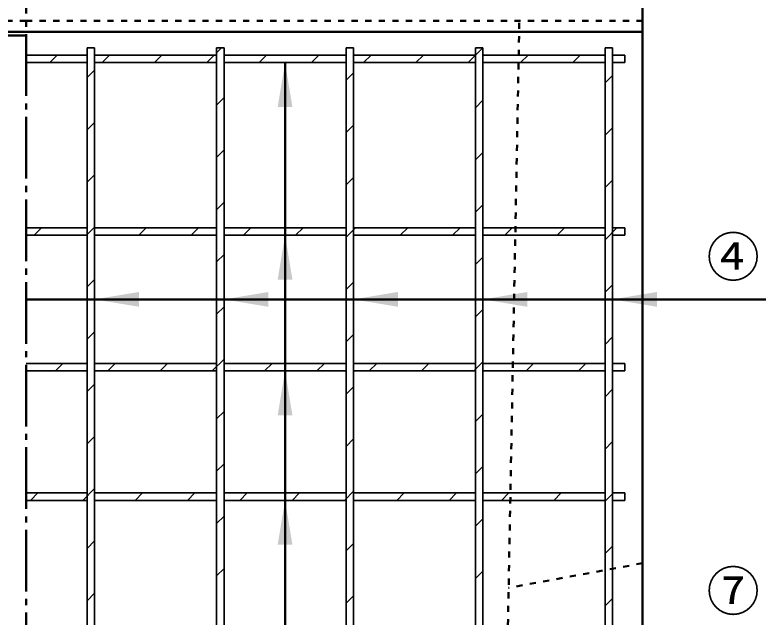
# Model space of a CAD drawing. Units: millimetres, scale not verified. Extents: x 100 to 4105, y 100 to 2870.
# Drawn here: x 2505 to 3114, y 826 to 1315 of the extents above; entities that cross this region are included whole.
import ezdxf
from ezdxf.enums import TextEntityAlignment as Align

# ---------------------------------------------------------------- set-up
doc = ezdxf.new("R2010")
doc.units = ezdxf.units.MM
doc.header["$LTSCALE"] = 5
doc.linetypes.add('USER1', pattern=[13.4, 10, -1.2, 1, -1.2])
doc.linetypes.add('USER2', pattern=[2.2, 1, -1.2])
doc.layers.add('V-nasSTD', color=7, linetype='Continuous', lineweight=35)
doc.styles.add('ＭＳ ゴシック', font='')
doc.styles.get('ＭＳ ゴシック').set_extended_font_data('MS Gothic')

msp = doc.modelspace()

# ---------------------------------------------------------------- hatches: boundary and pattern name
at = {"layer": 'V-nasSTD'}
for points in [[(2718.106, 1240.244), (2724.106, 1276.244), (2730.106, 1240.244)], [(2718.106, 1100.244), (2724.106, 1136.244), (2730.106, 1100.244)], [(2605.606, 1090.244), (2569.606, 1084.244), (2605.606, 1078.244)], [(2710.606, 1090.244), (2674.606, 1084.244), (2710.606, 1078.244)], [(2815.606, 1090.244), (2779.606, 1084.244), (2815.606, 1078.244)], [(2920.606, 1090.244), (2884.606, 1084.244), (2920.606, 1078.244)], [(3025.606, 1090.244), (2989.606, 1084.244), (3025.606, 1078.244)], [(2718.106, 990.244), (2724.106, 1026.244), (2730.106, 990.244)], [(2718.106, 885.244), (2724.106, 921.244), (2730.106, 885.244)]]:
    msp.add_hatch(color=256, dxfattribs=at).paths.add_polyline_path(points)

# ---------------------------------------------------------------- linework, layer by layer
at = {"layer": 'V-nasSTD', "linetype": 'USER1', "lineweight": 50}
msp.add_line((2514.106, 445.244), (2514.106, 1511.244), dxfattribs=at)
at = {"layer": 'V-nasSTD', "lineweight": 50}
for p, q in [((3014.106, 1486.244), (3014.106, 1301.244)), ((3014.106, 1310.244), (3014.106, 470.244)), ((2014.106, 1301.244), (3014.106, 1301.244)), ((2014.106, 1298.244), (2514.106, 1298.244)), ((2724.106, 415.244), (2724.106, 1276.244)), ((3114.106, 1084.244), (2514.106, 1084.244))]:
    msp.add_line(p, q, dxfattribs=at)
at = {"layer": 'V-nasSTD', "linetype": 'USER2', "lineweight": 50}
for p, q in [((2014.106, 1310.244), (2514.106, 1310.244)), ((2514.106, 1310.244), (3014.106, 1310.244)), ((2900.665, 599.804), (2914.106, 1310.244)), ((3014.106, 870.244), (2905.403, 850.244))]:
    msp.add_line(p, q, dxfattribs=at)
at = {"layer": 'V-nasSTD'}
for p, q in [((2563.606, 1288.244), (2563.606, 498.244)), ((2563.606, 1288.244), (2569.606, 1288.244)), ((2569.606, 1288.244), (2563.606, 1288.244)), ((2563.606, 1288.244), (2563.606, 1282.244)), ((2569.606, 1288.244), (2569.606, 498.244)), ((2569.606, 1282.244), (2569.606, 1288.244)), ((2668.606, 1288.244), (2668.606, 498.244)), ((2668.606, 1288.244), (2674.606, 1288.244)), ((2668.606, 1284.278), (2672.572, 1288.244)), ((2674.606, 1288.244), (2668.606, 1288.244)), ((2668.606, 1288.244), (2668.606, 1282.244)), ((2674.606, 1288.244), (2674.606, 498.244)), ((2674.606, 1282.244), (2674.606, 1288.244)), ((2773.606, 1288.244), (2773.606, 498.244)), ((2773.606, 1288.244), (2779.606, 1288.244)), ((2779.606, 1288.244), (2773.606, 1288.244)), ((2773.606, 1288.244), (2773.606, 1282.244)), ((2779.606, 1288.244), (2779.606, 498.244)), ((2779.606, 1282.244), (2779.606, 1288.244)), ((2872.704, 1276.244), (2884.606, 1288.146)), ((2878.606, 1288.244), (2878.606, 498.244)), ((2878.606, 1288.244), (2884.606, 1288.244)), ((2884.606, 1288.244), (2878.606, 1288.244)), ((2878.606, 1288.244), (2878.606, 1282.244)), ((2884.606, 1288.244), (2884.606, 498.244)), ((2884.606, 1282.244), (2884.606, 1288.244)), ((2983.606, 1288.244), (2983.606, 498.244)), ((2983.606, 1288.244), (2989.606, 1288.244)), ((2989.606, 1288.244), (2983.606, 1288.244)), ((2983.606, 1288.244), (2983.606, 1282.244)), ((2989.606, 1288.244), (2989.606, 498.244)), ((2989.606, 1282.244), (2989.606, 1288.244)), ((2563.606, 1282.244), (2514.106, 1282.244)), ((2563.606, 1282.244), (2514.106, 1282.244)), ((2533.292, 1276.244), (2539.292, 1282.244)), ((2668.606, 1282.244), (2569.606, 1282.244)), ((2668.606, 1282.244), (2569.606, 1282.244)), ((2575.719, 1276.244), (2581.719, 1282.244)), ((2618.145, 1276.244), (2624.145, 1282.244)), ((2660.572, 1276.244), (2666.572, 1282.244)), ((2773.606, 1282.244), (2674.606, 1282.244)), ((2773.606, 1282.244), (2674.606, 1282.244)), ((2702.998, 1276.244), (2708.998, 1282.244)), ((2745.424, 1276.244), (2751.424, 1282.244)), ((2878.606, 1282.244), (2779.606, 1282.244)), ((2878.606, 1282.244), (2779.606, 1282.244)), ((2787.851, 1276.244), (2793.851, 1282.244)), ((2830.277, 1276.244), (2836.277, 1282.244)), ((2983.606, 1282.244), (2884.606, 1282.244)), ((2983.606, 1282.244), (2884.606, 1282.244)), ((2915.13, 1276.244), (2921.13, 1282.244)), ((2957.556, 1276.244), (2963.556, 1282.244)), ((2989.606, 1282.244), (2999.606, 1282.244)), ((2999.606, 1282.244), (2989.606, 1282.244)), ((2999.606, 1282.244), (2999.606, 1276.244)), ((2999.606, 1276.244), (2999.606, 1282.244)), ((2563.606, 1276.244), (2514.106, 1276.244)), ((2514.106, 1276.244), (2563.606, 1276.244)), ((2563.606, 1276.244), (2563.606, 1142.244)), ((2668.606, 1276.244), (2569.606, 1276.244)), ((2569.606, 1276.244), (2569.606, 1142.244)), ((2668.606, 1276.244), (2569.606, 1276.244)), ((2668.606, 1142.244), (2668.606, 1276.244)), ((2773.606, 1276.244), (2674.606, 1276.244)), ((2674.606, 1276.244), (2674.606, 1142.244)), ((2773.606, 1276.244), (2674.606, 1276.244)), ((2773.606, 1142.244), (2773.606, 1276.244)), ((2878.606, 1276.244), (2779.606, 1276.244)), ((2779.606, 1276.244), (2779.606, 1142.244)), ((2878.606, 1276.244), (2779.606, 1276.244)), ((2878.606, 1142.244), (2878.606, 1276.244)), ((2983.606, 1276.244), (2884.606, 1276.244)), ((2884.606, 1276.244), (2884.606, 1142.244)), ((2983.606, 1276.244), (2884.606, 1276.244)), ((2983.606, 1142.244), (2983.606, 1276.244)), ((2989.606, 1276.244), (2999.606, 1276.244)), ((2989.606, 1142.244), (2989.606, 1276.244)), ((2989.606, 1276.244), (2999.606, 1276.244)), ((2563.606, 1264.131), (2569.606, 1270.131)), ((2773.606, 1261.999), (2779.606, 1267.999)), ((2983.606, 1259.867), (2989.606, 1265.867)), ((2668.606, 1241.852), (2674.606, 1247.852)), ((2878.606, 1239.72), (2884.606, 1245.72)), ((2563.606, 1221.705), (2569.606, 1227.705)), ((2773.606, 1219.573), (2779.606, 1225.573)), ((2983.606, 1217.441), (2989.606, 1223.441)), ((2668.606, 1199.425), (2674.606, 1205.425)), ((2878.606, 1197.293), (2884.606, 1203.293)), ((2563.606, 1179.278), (2569.606, 1185.278)), ((2773.606, 1177.146), (2779.606, 1183.146)), ((2983.606, 1175.014), (2989.606, 1181.014)), ((2668.606, 1156.999), (2674.606, 1162.999)), ((2878.606, 1154.867), (2884.606, 1160.867)), ((2563.606, 1142.244), (2514.106, 1142.244)), ((2563.606, 1142.244), (2514.106, 1142.244)), ((2520.572, 1136.244), (2526.572, 1142.244)), ((2562.998, 1136.244), (2569.606, 1142.852)), ((2668.606, 1142.244), (2569.606, 1142.244)), ((2569.606, 1142.244), (2668.606, 1142.244)), ((2605.424, 1136.244), (2611.424, 1142.244)), ((2647.851, 1136.244), (2653.851, 1142.244)), ((2773.606, 1142.244), (2674.606, 1142.244)), ((2674.606, 1142.244), (2773.606, 1142.244)), ((2690.277, 1136.244), (2696.277, 1142.244)), ((2732.704, 1136.244), (2738.704, 1142.244)), ((2773.606, 1134.72), (2781.13, 1142.244)), ((2878.606, 1142.244), (2779.606, 1142.244)), ((2779.606, 1142.244), (2878.606, 1142.244)), ((2817.556, 1136.244), (2823.556, 1142.244)), ((2859.983, 1136.244), (2865.983, 1142.244)), ((2983.606, 1142.244), (2884.606, 1142.244)), ((2884.606, 1142.244), (2983.606, 1142.244)), ((2902.409, 1136.244), (2908.409, 1142.244)), ((2944.836, 1136.244), (2950.836, 1142.244)), ((2983.606, 1132.588), (2993.262, 1142.244)), ((2989.606, 1142.244), (2999.606, 1142.244)), ((2999.606, 1142.244), (2989.606, 1142.244)), ((2999.606, 1142.244), (2999.606, 1136.244)), ((2999.606, 1136.244), (2999.606, 1142.244)), ((2563.606, 1136.244), (2514.106, 1136.244)), ((2514.106, 1136.244), (2563.606, 1136.244)), ((2563.606, 1136.244), (2563.606, 1032.244)), ((2668.606, 1136.244), (2569.606, 1136.244)), ((2569.606, 1136.244), (2569.606, 1032.244)), ((2668.606, 1136.244), (2569.606, 1136.244)), ((2668.606, 1032.244), (2668.606, 1136.244)), ((2773.606, 1136.244), (2674.606, 1136.244)), ((2674.606, 1136.244), (2674.606, 1032.244)), ((2773.606, 1136.244), (2674.606, 1136.244)), ((2773.606, 1032.244), (2773.606, 1136.244)), ((2878.606, 1136.244), (2779.606, 1136.244)), ((2779.606, 1136.244), (2779.606, 1032.244)), ((2878.606, 1136.244), (2779.606, 1136.244)), ((2878.606, 1032.244), (2878.606, 1136.244)), ((2983.606, 1136.244), (2884.606, 1136.244)), ((2884.606, 1136.244), (2884.606, 1032.244)), ((2983.606, 1136.244), (2884.606, 1136.244)), ((2983.606, 1032.244), (2983.606, 1136.244)), ((2989.606, 1136.244), (2999.606, 1136.244)), ((2989.606, 1032.244), (2989.606, 1136.244)), ((2989.606, 1136.244), (2999.606, 1136.244)), ((2668.606, 1114.573), (2674.606, 1120.573)), ((2878.606, 1112.441), (2884.606, 1118.441)), ((2563.606, 1094.425), (2569.606, 1100.425)), ((2773.606, 1092.293), (2779.606, 1098.293)), ((2983.606, 1090.161), (2989.606, 1096.161)), ((2668.606, 1072.146), (2674.606, 1078.146)), ((2878.606, 1070.014), (2884.606, 1076.014)), ((2563.606, 1051.999), (2569.606, 1057.999)), ((2773.606, 1049.867), (2779.606, 1055.867)), ((2983.606, 1047.735), (2989.606, 1053.735)), ((2665.13, 1026.244), (2674.606, 1035.72)), ((2563.606, 1032.244), (2514.106, 1032.244)), ((2563.606, 1032.244), (2514.106, 1032.244)), ((2537.851, 1026.244), (2543.851, 1032.244)), ((2668.606, 1032.244), (2569.606, 1032.244)), ((2569.606, 1032.244), (2668.606, 1032.244)), ((2580.277, 1026.244), (2586.277, 1032.244)), ((2622.704, 1026.244), (2628.704, 1032.244)), ((2773.606, 1032.244), (2674.606, 1032.244)), ((2674.606, 1032.244), (2773.606, 1032.244)), ((2707.556, 1026.244), (2713.556, 1032.244)), ((2749.983, 1026.244), (2755.983, 1032.244)), ((2878.606, 1032.244), (2779.606, 1032.244)), ((2779.606, 1032.244), (2878.606, 1032.244)), ((2792.409, 1026.244), (2798.409, 1032.244)), ((2834.836, 1026.244), (2840.836, 1032.244)), ((2877.262, 1026.244), (2884.606, 1033.588)), ((2983.606, 1032.244), (2884.606, 1032.244)), ((2884.606, 1032.244), (2983.606, 1032.244)), ((2919.689, 1026.244), (2925.689, 1032.244)), ((2962.115, 1026.244), (2968.115, 1032.244)), ((2989.606, 1032.244), (2999.606, 1032.244)), ((2999.606, 1032.244), (2989.606, 1032.244)), ((2999.606, 1032.244), (2999.606, 1026.244)), ((2999.606, 1026.244), (2999.606, 1032.244)), ((2563.606, 1026.244), (2514.106, 1026.244)), ((2514.106, 1026.244), (2563.606, 1026.244)), ((2563.606, 1026.244), (2563.606, 927.244)), ((2668.606, 1026.244), (2569.606, 1026.244)), ((2569.606, 1026.244), (2569.606, 927.244)), ((2668.606, 1026.244), (2569.606, 1026.244)), ((2668.606, 927.244), (2668.606, 1026.244)), ((2773.606, 1026.244), (2674.606, 1026.244)), ((2674.606, 1026.244), (2674.606, 927.244)), ((2773.606, 1026.244), (2674.606, 1026.244)), ((2773.606, 927.244), (2773.606, 1026.244)), ((2878.606, 1026.244), (2779.606, 1026.244)), ((2779.606, 1026.244), (2779.606, 927.244)), ((2878.606, 1026.244), (2779.606, 1026.244)), ((2878.606, 927.244), (2878.606, 1026.244)), ((2983.606, 1026.244), (2884.606, 1026.244)), ((2884.606, 1026.244), (2884.606, 927.244)), ((2983.606, 1026.244), (2884.606, 1026.244)), ((2983.606, 927.244), (2983.606, 1026.244)), ((2989.606, 1026.244), (2999.606, 1026.244)), ((2989.606, 927.244), (2989.606, 1026.244)), ((2989.606, 1026.244), (2999.606, 1026.244)), ((2563.606, 1009.573), (2569.606, 1015.573)), ((2773.606, 1007.441), (2779.606, 1013.441)), ((2983.606, 1005.309), (2989.606, 1011.309)), ((2668.606, 987.293), (2674.606, 993.293)), ((2878.606, 985.161), (2884.606, 991.161)), ((2563.606, 967.146), (2569.606, 973.146)), ((2773.606, 965.014), (2779.606, 971.014)), ((2983.606, 962.882), (2989.606, 968.882)), ((2668.606, 944.867), (2674.606, 950.867)), ((2878.606, 942.735), (2884.606, 948.735)), ((2563.606, 927.244), (2514.106, 927.244)), ((2563.606, 927.244), (2514.106, 927.244)), ((2517.704, 921.244), (2523.704, 927.244)), ((2560.13, 921.244), (2569.606, 930.72)), ((2668.606, 927.244), (2569.606, 927.244)), ((2569.606, 927.244), (2668.606, 927.244)), ((2602.556, 921.244), (2608.556, 927.244)), ((2644.983, 921.244), (2650.983, 927.244)), ((2773.606, 927.244), (2674.606, 927.244)), ((2674.606, 927.244), (2773.606, 927.244)), ((2687.409, 921.244), (2693.409, 927.244)), ((2729.836, 921.244), (2735.836, 927.244)), ((2772.262, 921.244), (2779.606, 928.588)), ((2878.606, 927.244), (2779.606, 927.244)), ((2779.606, 927.244), (2878.606, 927.244)), ((2814.689, 921.244), (2820.689, 927.244)), ((2857.115, 921.244), (2863.115, 927.244)), ((2983.606, 927.244), (2884.606, 927.244)), ((2884.606, 927.244), (2983.606, 927.244)), ((2899.541, 921.244), (2905.541, 927.244)), ((2941.968, 921.244), (2947.968, 927.244)), ((2983.606, 920.456), (2990.394, 927.244)), ((2989.606, 927.244), (2999.606, 927.244)), ((2999.606, 927.244), (2989.606, 927.244)), ((2999.606, 927.244), (2999.606, 921.244)), ((2999.606, 921.244), (2999.606, 927.244)), ((2563.606, 921.244), (2514.106, 921.244)), ((2514.106, 921.244), (2563.606, 921.244)), ((2563.606, 921.244), (2563.606, 822.244)), ((2668.606, 921.244), (2569.606, 921.244)), ((2569.606, 921.244), (2569.606, 822.244)), ((2668.606, 921.244), (2569.606, 921.244)), ((2668.606, 822.244), (2668.606, 921.244)), ((2773.606, 921.244), (2674.606, 921.244)), ((2674.606, 921.244), (2674.606, 822.244)), ((2773.606, 921.244), (2674.606, 921.244)), ((2773.606, 822.244), (2773.606, 921.244)), ((2878.606, 921.244), (2779.606, 921.244)), ((2779.606, 921.244), (2779.606, 822.244)), ((2878.606, 921.244), (2779.606, 921.244)), ((2878.606, 822.244), (2878.606, 921.244)), ((2983.606, 921.244), (2884.606, 921.244)), ((2884.606, 921.244), (2884.606, 822.244)), ((2983.606, 921.244), (2884.606, 921.244)), ((2983.606, 822.244), (2983.606, 921.244)), ((2989.606, 921.244), (2999.606, 921.244)), ((2989.606, 822.244), (2989.606, 921.244)), ((2989.606, 921.244), (2999.606, 921.244)), ((2668.606, 902.441), (2674.606, 908.441)), ((2878.606, 900.309), (2884.606, 906.309)), ((2563.606, 882.293), (2569.606, 888.293)), ((2773.606, 880.161), (2779.606, 886.161)), ((2983.606, 878.029), (2989.606, 884.029)), ((2668.606, 860.014), (2674.606, 866.014)), ((2878.606, 857.882), (2884.606, 863.882)), ((2563.606, 839.867), (2569.606, 845.867)), ((2773.606, 837.735), (2779.606, 843.735)), ((2983.606, 835.603), (2989.606, 841.603))]:
    msp.add_line(p, q, dxfattribs=at)

# ---------------------------------------------------------------- texts
at = {"layer": 'V-nasSTD', "style": 'ＭＳ ゴシック'}
for s, p in [('④', (3065.906, 1134.444)), ('⑦', (3065.906, 863.444))]:
    msp.add_text(s, height=31.67, dxfattribs=at).set_placement(p, align=Align.TOP_LEFT)

doc.saveas('drawing.dxf')
